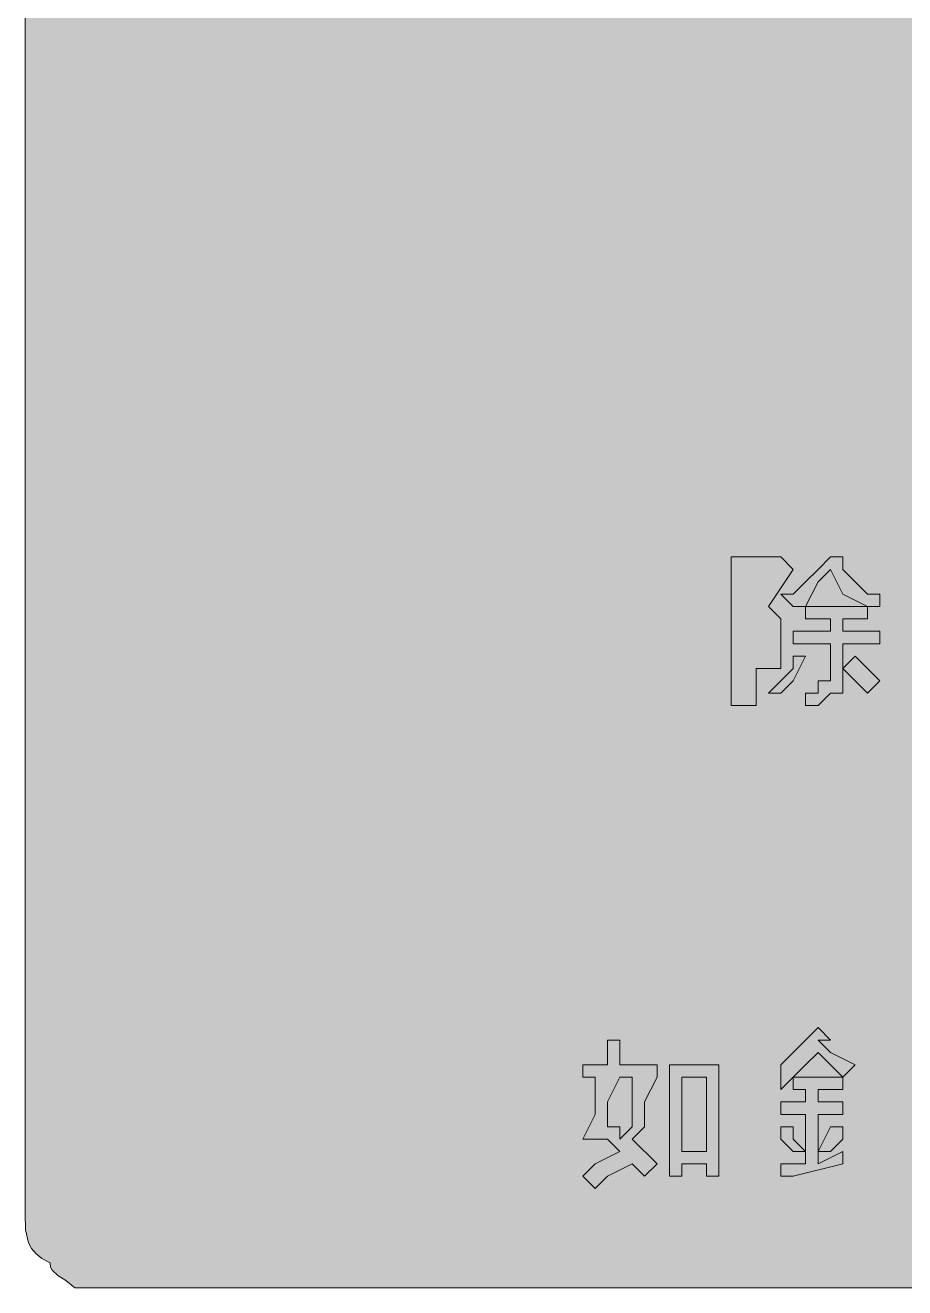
# Model space of a CAD drawing. Header units: metres. Extents: x 9 to 558, y 11 to 260.
# Drawn here: x 9.2 to 94.4, y 11.3 to 133.6 of the extents above; entities that cross this region are included whole.
import ezdxf

# ---------------------------------------------------------------- set-up
doc = ezdxf.new("R2010")
doc.units = ezdxf.units.M
doc.layers.add('FILL_BLACK_000000', color=7, linetype='Continuous', true_color=0x000000)
doc.layers.add('FILL_YELLOW_FFFF00', color=7, linetype='Continuous', true_color=0xffff00)

msp = doc.modelspace()

# ---------------------------------------------------------------- hatches: boundary and pattern name
at = {"layer": 'FILL_BLACK_000000', "true_color": 0x000000}
h = msp.add_hatch(color=7, dxfattribs=at)
h.dxf.hatch_style = 1
h.paths.add_polyline_path([(77.61, 67.68), (77.61, 82.08), (82.41, 82.08), (83.61, 80.88), (81.21, 77.28), (82.41, 76.08), (82.41, 74.88), (82.41, 73.68), (82.41, 72.48), (82.41, 71.28), (81.21, 71.28), (80.01, 71.28), (80.01, 67.68), (77.61, 67.68)])
h = msp.add_hatch(color=7, dxfattribs=at)
h.dxf.hatch_style = 1
h.paths.add_polyline_path([(82.41, 78.48), (83.61, 78.48), (84.81, 79.68), (86.01, 80.88), (87.21, 82.08), (88.41, 82.08), (88.41, 80.88), (89.61, 79.68), (90.81, 78.48), (92.01, 78.48), (92.01, 77.28), (90.81, 77.28), (88.41, 78.48), (87.21, 80.88), (86.01, 79.68), (84.81, 77.28), (83.61, 77.28), (82.41, 78.48)])
h = msp.add_hatch(color=7, dxfattribs=at)
h.dxf.hatch_style = 1
h.paths.add_polyline_path([(88.41, 76.08), (88.41, 74.88), (92.01, 74.88), (92.01, 73.68), (88.41, 73.68), (88.41, 70.08), (88.41, 68.88), (87.21, 68.88), (86.01, 67.68), (84.81, 67.68), (84.81, 68.88), (86.01, 68.88), (86.01, 70.08), (87.21, 70.08), (87.21, 73.68), (83.61, 73.68), (83.61, 74.88), (87.21, 74.88), (87.21, 76.08), (84.81, 76.08), (84.81, 77.28), (90.81, 77.28), (90.81, 76.08), (88.41, 76.08)])
h = msp.add_hatch(color=7, dxfattribs=at)
h.dxf.hatch_style = 1
h.paths.add_polyline_path([(83.61, 70.08), (82.41, 68.88), (81.21, 68.88), (83.61, 71.28), (83.61, 72.48), (84.81, 72.48), (83.61, 70.08)])
h = msp.add_hatch(color=7, dxfattribs=at)
h.dxf.hatch_style = 1
h.paths.add_polyline_path([(90.81, 71.28), (92.01, 70.08), (90.81, 68.88), (89.61, 70.08), (88.41, 71.28), (89.61, 72.48), (90.81, 71.28)])
h = msp.add_hatch(color=7, dxfattribs=at)
h.dxf.hatch_style = 1
h.paths.add_polyline_path([(82.41, 31.68), (82.41, 32.88), (83.61, 34.08), (84.81, 35.28), (86.01, 36.48), (87.21, 35.28), (86.01, 35.28), (87.21, 34.08), (89.61, 32.88), (88.41, 31.68), (87.21, 32.88), (86.01, 34.08), (84.81, 32.88), (83.61, 31.68), (82.41, 30.48), (82.41, 31.68)])
h = msp.add_hatch(color=7, dxfattribs=at)
h.dxf.hatch_style = 1
h.paths.add_polyline_path([(65.61, 32.88), (65.61, 35.28), (66.81, 35.28), (66.81, 34.08), (66.81, 32.88), (70.41, 32.88), (70.41, 31.68), (69.21, 29.28), (69.21, 28.08), (69.21, 26.88), (68.01, 25.68), (70.41, 23.28), (69.21, 22.08), (68.01, 23.28), (65.61, 22.08), (64.41, 20.88), (63.21, 22.08), (64.41, 23.28), (66.81, 24.48), (65.61, 25.68), (64.41, 25.68), (63.21, 25.68), (64.41, 28.08), (64.41, 31.68), (63.21, 31.68), (63.21, 32.88), (65.61, 32.88)])
h.paths.add_polyline_path([(65.61, 26.88), (66.81, 26.88), (66.81, 25.68), (68.01, 26.88), (68.01, 28.08), (68.01, 29.28), (68.01, 31.68), (66.81, 31.68), (65.61, 29.28), (65.61, 26.88)], flags=16)
h = msp.add_hatch(color=7, dxfattribs=at)
h.dxf.hatch_style = 1
h.paths.add_polyline_path([(76.41, 32.88), (76.41, 22.08), (75.21, 22.08), (75.21, 23.28), (72.81, 23.28), (72.81, 22.08), (71.61, 22.08), (71.61, 32.88), (76.41, 32.88)])
h.paths.add_polyline_path([(75.21, 31.68), (72.81, 31.68), (72.81, 24.48), (75.21, 24.48), (75.21, 31.68)], flags=16)
h = msp.add_hatch(color=7, dxfattribs=at)
h.dxf.hatch_style = 1
h.paths.add_polyline_path([(88.41, 29.28), (88.41, 28.08), (86.01, 28.08), (86.01, 23.28), (88.41, 24.48), (88.41, 23.28), (83.61, 22.08), (82.41, 22.08), (82.41, 23.28), (84.81, 23.28), (84.81, 28.08), (82.41, 28.08), (82.41, 29.28), (84.81, 29.28), (84.81, 30.48), (83.61, 30.48), (83.61, 31.68), (88.41, 31.68), (88.41, 30.48), (86.01, 30.48), (86.01, 29.28), (88.41, 29.28)])
h = msp.add_hatch(color=7, dxfattribs=at)
h.dxf.hatch_style = 1
h.paths.add_polyline_path([(83.61, 25.68), (84.81, 24.48), (83.61, 24.48), (82.41, 25.68), (82.41, 26.88), (83.61, 26.88), (83.61, 25.68)])
h = msp.add_hatch(color=7, dxfattribs=at)
h.dxf.hatch_style = 1
h.paths.add_polyline_path([(87.21, 26.88), (88.41, 26.88), (88.41, 25.68), (87.21, 24.48), (86.01, 24.48), (87.21, 26.88)])
at = {"layer": 'FILL_YELLOW_FFFF00', "true_color": 0xffff00}
h = msp.add_hatch(color=7, dxfattribs=at)
h.dxf.hatch_style = 1
h.paths.add_polyline_path([(551.26, 259.63), (552.02, 259.47), (553.41, 258.93), (556.41, 257.28), (556.81, 256.78), (557.1, 256.19), (557.46, 254.88), (557.61, 252.48), (557.61, 18.48), (557.61, 16.08), (557.42, 15.2), (557.01, 14.43), (556.41, 13.68), (554.8, 12.29), (554.09, 11.87), (553.41, 11.58), (552.02, 11.32), (550.41, 11.28), (16.41, 11.28), (14.01, 11.28), (13.13, 11.99), (12.36, 12.48), (11.82, 12.97), (11.66, 13.28), (11.61, 13.68), (10.82, 14.13), (10.22, 14.6), (9.8, 15.09), (9.51, 15.63), (9.25, 16.89), (9.21, 18.48), (9.21, 252.48), (9.21, 254.88), (11.61, 257.28), (12.36, 257.88), (13.13, 258.29), (14.01, 258.48), (14.76, 259.08), (15.53, 259.49), (16.41, 259.68), (550.41, 259.68), (551.26, 259.63)])

# ---------------------------------------------------------------- linework, layer by layer
at = {"layer": 'FILL_BLACK_000000', "lineweight": 0, "true_color": 0x000000}
for points in [[(77.61, 67.68), (77.61, 82.08), (82.41, 82.08), (83.61, 80.88), (81.21, 77.28), (82.41, 76.08), (82.41, 74.88), (82.41, 73.68), (82.41, 72.48), (82.41, 71.28), (81.21, 71.28), (80.01, 71.28), (80.01, 67.68)], [(82.41, 78.48), (83.61, 78.48), (84.81, 79.68), (86.01, 80.88), (87.21, 82.08), (88.41, 82.08), (88.41, 80.88), (89.61, 79.68), (90.81, 78.48), (92.01, 78.48), (92.01, 77.28), (90.81, 77.28), (88.41, 78.48), (87.21, 80.88), (86.01, 79.68), (84.81, 77.28), (83.61, 77.28)], [(88.41, 76.08), (88.41, 74.88), (92.01, 74.88), (92.01, 73.68), (88.41, 73.68), (88.41, 70.08), (88.41, 68.88), (87.21, 68.88), (86.01, 67.68), (84.81, 67.68), (84.81, 68.88), (86.01, 68.88), (86.01, 70.08), (87.21, 70.08), (87.21, 73.68), (83.61, 73.68), (83.61, 74.88), (87.21, 74.88), (87.21, 76.08), (84.81, 76.08), (84.81, 77.28), (90.81, 77.28), (90.81, 76.08)], [(83.61, 70.08), (82.41, 68.88), (81.21, 68.88), (83.61, 71.28), (83.61, 72.48), (84.81, 72.48)], [(90.81, 71.28), (92.01, 70.08), (90.81, 68.88), (89.61, 70.08), (88.41, 71.28), (89.61, 72.48)], [(82.41, 31.68), (82.41, 32.88), (83.61, 34.08), (84.81, 35.28), (86.01, 36.48), (87.21, 35.28), (86.01, 35.28), (87.21, 34.08), (89.61, 32.88), (88.41, 31.68), (87.21, 32.88), (86.01, 34.08), (84.81, 32.88), (83.61, 31.68), (82.41, 30.48)], [(65.61, 32.88), (65.61, 35.28), (66.81, 35.28), (66.81, 34.08), (66.81, 32.88), (70.41, 32.88), (70.41, 31.68), (69.21, 29.28), (69.21, 28.08), (69.21, 26.88), (68.01, 25.68), (70.41, 23.28), (69.21, 22.08), (68.01, 23.28), (65.61, 22.08), (64.41, 20.88), (63.21, 22.08), (64.41, 23.28), (66.81, 24.48), (65.61, 25.68), (64.41, 25.68), (63.21, 25.68), (64.41, 28.08), (64.41, 31.68), (63.21, 31.68), (63.21, 32.88)], [(76.41, 32.88), (76.41, 22.08), (75.21, 22.08), (75.21, 23.28), (72.81, 23.28), (72.81, 22.08), (71.61, 22.08), (71.61, 32.88)], [(65.61, 26.88), (66.81, 26.88), (66.81, 25.68), (68.01, 26.88), (68.01, 28.08), (68.01, 29.28), (68.01, 31.68), (66.81, 31.68), (65.61, 29.28)], [(75.21, 31.68), (72.81, 31.68), (72.81, 24.48), (75.21, 24.48)], [(88.41, 29.28), (88.41, 28.08), (86.01, 28.08), (86.01, 23.28), (88.41, 24.48), (88.41, 23.28), (83.61, 22.08), (82.41, 22.08), (82.41, 23.28), (84.81, 23.28), (84.81, 28.08), (82.41, 28.08), (82.41, 29.28), (84.81, 29.28), (84.81, 30.48), (83.61, 30.48), (83.61, 31.68), (88.41, 31.68), (88.41, 30.48), (86.01, 30.48), (86.01, 29.28)], [(83.61, 25.68), (84.81, 24.48), (83.61, 24.48), (82.41, 25.68), (82.41, 26.88), (83.61, 26.88)], [(87.21, 26.88), (88.41, 26.88), (88.41, 25.68), (87.21, 24.48), (86.01, 24.48)]]:
    msp.add_lwpolyline(points, close=True, dxfattribs=at)
at = {"layer": 'FILL_YELLOW_FFFF00', "lineweight": 0, "true_color": 0xffff00}
msp.add_lwpolyline([(550.41, 11.28), (16.41, 11.28), (14.01, 11.28), (13.13, 11.99), (12.36, 12.48), (11.82, 12.97), (11.66, 13.28), (11.61, 13.68), (10.82, 14.13), (10.22, 14.6), (9.8, 15.09), (9.51, 15.63), (9.25, 16.89), (9.21, 18.48), (9.21, 252.48), (9.21, 254.88), (11.61, 257.28), (12.36, 257.88), (13.13, 258.29), (14.01, 258.48), (14.76, 259.08), (15.53, 259.49), (16.41, 259.68), (550.41, 259.68)], dxfattribs=at)

doc.saveas('drawing.dxf')
